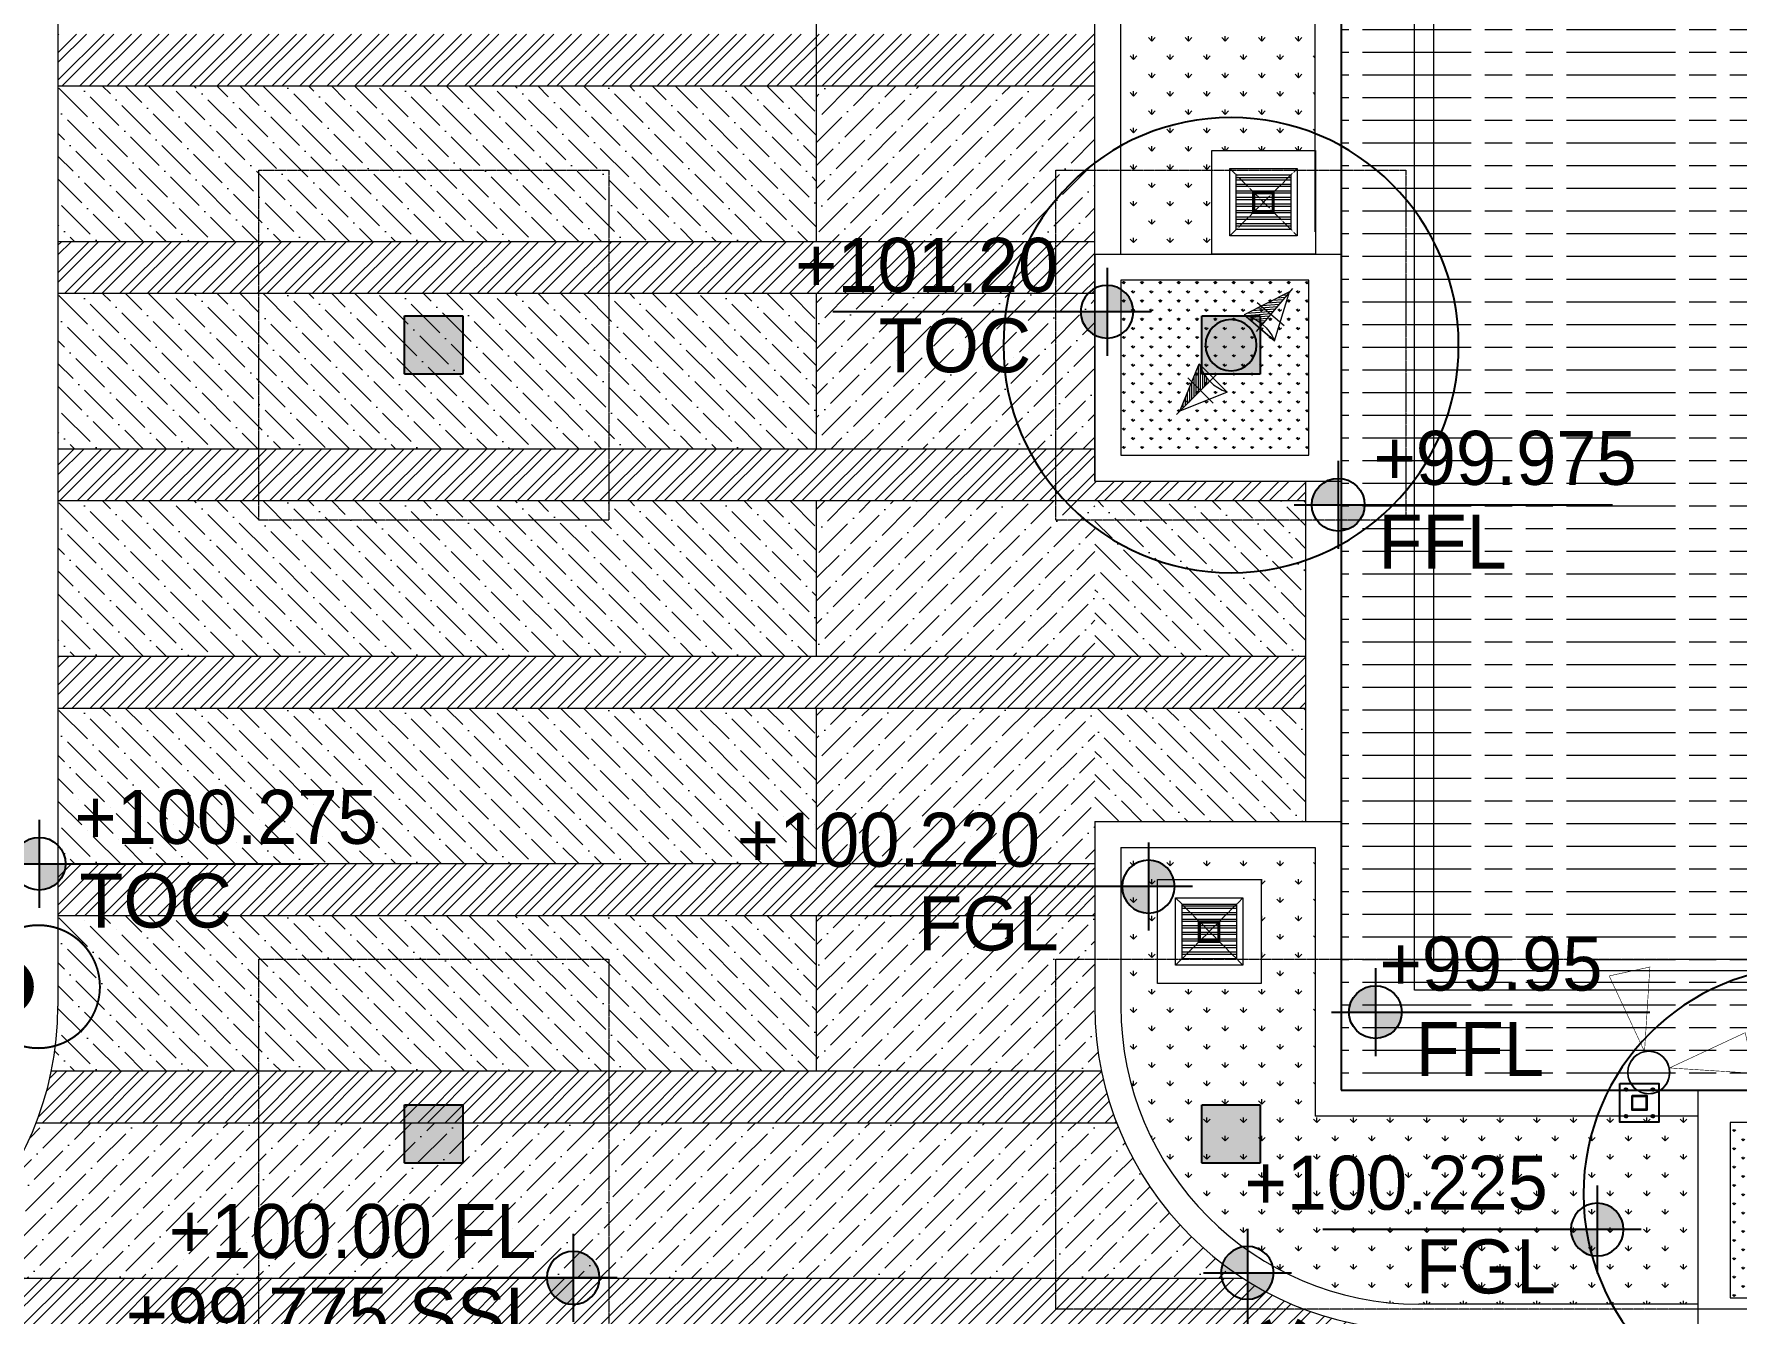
# Model space of a CAD drawing. Header units: millimetres. Extents: x 7964926 to 16080295, y -6277184 to -2986664.
# Drawn here: x 8023827 to 8036964, y -3138910 to -3129035 of the extents above; entities that cross this region are included whole.
import ezdxf

# ---------------------------------------------------------------- set-up
doc = ezdxf.new("R2010")
doc.units = ezdxf.units.MM
doc.header["$LTSCALE"] = 2000
doc.header["$MEASUREMENT"] = 0
for name, pattern in [('( Hidden )', [0.375, 0.25, -0.125]), ('1', [0, 0, 0]), ('AUDIT_D_181231162926-8', [0]), ('DASHED2', [0.375, 0.25, -0.125]), ('HIDDEN', [0.375, 0.25, -0.125])]:
    doc.linetypes.add(name, pattern=pattern)
for name, color, linetype in [('a-col', 8, 'DASHED2'), ('a-hat col', 252, 'Continuous'), ('L - proposed trees', 74, 'Continuous'), ('L-FL', 7, 'Continuous'), ('S - SECTION-SYB-100', 20, 'Continuous')]:
    doc.layers.add(name, color=color, linetype=linetype)
for name, color, linetype, lineweight in [('L - paving', 9, 'Continuous', 5), ('L- MS column', 7, 'Continuous', 20), ('L-CHAMBERS', 50, 'Continuous', 5), ('L-CORECUT', 4, 'Continuous', 5), ('L-ELE 1', 24, 'Continuous', 20), ('L-ELE 2', 30, 'Continuous', 15), ('L-ELE 4', 27, 'Continuous', 9), ('L-HATCH-1', 9, 'Continuous', 5), ('L-LIGHT FIXTURE', 6, 'AUDIT_D_181231162926-8', 18), ('L-Lighting', 6, 'Continuous', 35), ('L-lights', 213, 'Continuous', 0), ('L-Paver 400x400', 250, '1', 13), ('L-SHRUBS', 96, 'Continuous', 18), ('STR-Capital', 8, 'Continuous', 15), ('STR-Column', 250, 'Continuous', 15), ('STR-Podium Column', 250, 'Continuous', 15)]:
    doc.layers.add(name, color=color, linetype=linetype, lineweight=lineweight)
doc.styles.add('Century Gothic', font='GOTHIC.TTF')
doc.styles.get("Standard").update_dxf_attribs({"font": 'romans.shx', "width": 0.75})
pattern_1 = [(45, (0, 0), (66.29126073623883, 243.0679560328757), [312.5, -62.5, 0, -62.5])]
pattern_2 = [(90, (0.2653778046369553, -1.87726691365242e-05), (-141.4213562, 141.4213562), [37.5, -245.3427126]), (45, (0.2653778046369553, -1.87726691365242e-05), (-141.4213562373095, 141.4213562373095), [37.5, -162.5]), (135, (0.2653778046369553, -1.87726691365242e-05), (-141.4213562373095, -141.4213562373095), [37.5, -162.5])]
pattern_3 = [(45, (0, 0), (-106.0660171779821, 106.0660171779821), []), (45, (0, 75), (-106.0660171779821, 106.0660171779821), [])]

# ---------------------------------------------------------------- blocks, each defined once
blk = doc.blocks.new('basement - column')
at = {"layer": 'a-hat col'}
h = blk.add_hatch(color=256, dxfattribs=at)
h.dxf.hatch_style = 1
h.paths.add_polyline_path([(39049.99999997858, -45149.30829999596), (38599.99999997858, -45149.30829999596), (38599.99999997858, -45599.30829999596), (39049.99999997858, -45599.30829999596)])
h = blk.add_hatch(color=256, dxfattribs=at)
h.dxf.hatch_style = 1
h.paths.add_polyline_path([(45199.99999997113, -45149.30829999549), (44749.9999999702, -45149.30829999549), (44749.9999999702, -45599.30829999549), (45199.99999997113, -45599.30829999549)])
h = blk.add_hatch(color=256, dxfattribs=at)
h.dxf.hatch_style = 1
h.paths.add_polyline_path([(39049.99999997858, -51236.80829999875), (38599.99999997858, -51236.80829999875), (38599.99999997858, -51686.80829999875), (39049.99999997858, -51686.80829999875)])
h = blk.add_hatch(color=256, dxfattribs=at)
h.dxf.hatch_style = 1
h.paths.add_polyline_path([(45199.99999997113, -51236.80829999829), (44749.9999999702, -51236.80829999829), (44749.9999999702, -51686.80829999829), (45199.99999997113, -51686.80829999829)])
at = {"layer": 'a-col', "linetype": 'DASHED2', "ltscale": 0.001}
for points in [[(38599.99999997858, -45149.30829999596), (39049.99999997858, -45149.30829999596), (39049.99999997858, -45599.30829999596), (38599.99999997858, -45599.30829999596)], [(44749.9999999702, -45149.30829999549), (45199.99999997113, -45149.30829999549), (45199.99999997113, -45599.30829999549), (44749.9999999702, -45599.30829999549)], [(38599.99999997858, -51236.80829999875), (39049.99999997858, -51236.80829999875), (39049.99999997858, -51686.80829999875), (38599.99999997858, -51686.80829999875)], [(44749.9999999702, -51236.80829999829), (45199.99999997113, -51236.80829999829), (45199.99999997113, -51686.80829999829), (44749.9999999702, -51686.80829999829)]]:
    blk.add_lwpolyline(points, close=True, dxfattribs=at)
blk = doc.blocks.new('tree14 pp')
at = {"layer": 'L - proposed trees', "ltscale": 2000}
for radius in [1275.302534825622, 143.4666385081149]:
    blk.add_circle((-1172.818588513415, 1330.713593520573), radius, dxfattribs=at)
blk = doc.blocks.new('finish lvl')
h = blk.add_hatch(color=256)
edge = h.paths.add_edge_path()
edge.add_ellipse((0.03779312691722225, 0.003030802937928456), major_axis=(-0.030468540123942, 0.030468540123942), ratio=0.9999999999984531, start_angle=-45.0000000000443, end_angle=45.00000000010281)
edge.add_line((-0.005295895751714852, 0.003030802937701083), (0.03779312691722236, 0.003030802937701083))
edge.add_line((0.03779312691722225, 0.003030802937928456), (0.03779312691722225, 0.04611982560686556))
edge = h.paths.add_edge_path()
edge.add_ellipse((0.03779312691722225, 0.003030802937928456), major_axis=(-0.030468540123909, 0.030468540123909), ratio=0.9999999999995983, start_angle=134.9999999999885, end_angle=224.999999999953)
edge.add_line((0.0808821495866141, 0.003030802938383204), (0.03779312691767689, 0.003030802938383204))
edge.add_line((0.03779312691722225, 0.003030802937928456), (0.03779312691722225, -0.04005821973088135))
for p, q in [((0.03779312691676751, 0.07484584072017242), (0.03779312691722225, -0.06878423484386076)), ((-0.03402191086343009, 0.00303080293815583), (0.4857257542894331, 0.003030802937473709))]:
    blk.add_line(p, q)
blk.add_ellipse((0.037793126917677, 0.00303080293815583), major_axis=(-0.030468540123953, 0.030468540123953), ratio=0.9999999999978331, start_param=1.570796326794534, end_param=7.85398163397412)
at = {"layer": 'L-FL'}
for tag, p in [('%%P0.00', (0.1256311287966128, 0.03566715156830469)), ('FIN.LVL.', (0.1074625354408454, -0.1030079454646966))]:
    blk.add_attdef(tag, p, '', height=0.08000000000000004, dxfattribs=at)
blk = doc.blocks.new('bs2')
at = {"layer": 'L-ELE 4', "lineweight": 25}
h = blk.add_hatch(dxfattribs=at)
h.set_pattern_fill('ANSI31', color=8)
h.set_pattern_definition([(45, (0, 0), (-0.08838834764831845, 0.08838834764831845), [])])
edge = h.paths.add_edge_path()
edge.add_arc((8041208.048053328, -3136825.197785792), 10, 0, 360)
edge = h.paths.add_edge_path()
edge.add_arc((8041414.79805333, -3136825.197785792), 10, 0, 360)
edge = h.paths.add_edge_path()
edge.add_arc((8041414.79805333, -3137031.947785792), 10, 0, 360)
edge = h.paths.add_edge_path()
edge.add_arc((8041208.048053328, -3137031.947785792), 10, 0, 360)
at = {"layer": 'L-ELE 4', "color": 8, "lineweight": 25}
for points in [[(8041161.423053329, -3136778.572785792), (8041461.423053329, -3136778.572785792), (8041461.423053329, -3137078.572785792), (8041161.423053329, -3137078.572785792)], [(8041254.67305333, -3136871.822785792), (8041368.17305333, -3136871.822785792), (8041368.17305333, -3136985.322785792), (8041254.67305333, -3136985.322785792)], [(8041259.213053329, -3136876.362785792), (8041363.633053329, -3136876.362785792), (8041363.633053329, -3136980.782785792), (8041259.213053329, -3136980.782785792)]]:
    blk.add_lwpolyline(points, close=True, dxfattribs=at)
for centre in [(8041208.048053328, -3136825.197785792), (8041414.79805333, -3136825.197785792), (8041208.048053328, -3137031.947785792), (8041414.79805333, -3137031.947785792)]:
    blk.add_circle(centre, 10, dxfattribs=at)
blk = doc.blocks.new('A$C72E2098B')
at = {"const_width": 7.124140975820024}
for points in [[(-262.5584521177045, -4.736063854544856), (-1266.33229265473, 220.2493144647404), (-1266.332292660037, -292.5375193059786), (-262.5584521177045, -4.736063854544856)], [(0, -262.6011635163734), (-224.9853783154702, -1266.375004056218), (287.8014554489457, -1266.375004056218), (0, -262.6011635163734)], [(5.307898652419465e-09, -262.6011635127242), (-224.9853783101623, -1266.375004052569), (287.8014554542535, -1266.375004052569), (5.307898652419465e-09, -262.6011635127242)]]:
    blk.add_lwpolyline(points, dxfattribs=at)
for centre, radius in [((5.307898652419465e-09, 3.649180323538382e-09), 262.6011635163821), ((0, 0), 262.6011635163821), ((0, 0), 262.5073533478349), ((0, 0), 262.4135431792878), ((0, 0), 262.3197330107406), ((0, 0), 262.2259228421934), ((0, 0), 262.1321126736462), ((0, 0), 262.0383025050991), ((0, 0), 261.9444923365519), ((0, 0), 261.8506821680048), ((0, 0), 261.7568719994576), ((0, 0), 261.6630618309104), ((0, 0), 261.5692516623633), ((0, 0), 261.4754414938161), ((0, 0), 261.3816313252689), ((0, 0), 261.2878211567217), ((0, 0), 261.1940109881746), ((0, 0), 261.1002008196274), ((0, 0), 261.0063906510802), ((0, 0), 260.912580482533), ((0, 0), 260.8187703139859), ((0, 0), 260.7249601454387), ((0, 0), 260.6311499768915), ((0, 0), 260.5373398083444), ((0, 0), 260.4435296397972), ((0, 0), 260.34971947125), ((0, 0), 260.2559093027029), ((0, 0), 260.1620991341557), ((0, 0), 260.0682889656085), ((0, 0), 259.9744787970614), ((0, 0), 259.8806686285142), ((0, 0), 259.786858459967), ((0, 0), 259.6930482914199), ((0, 0), 259.5992381228727), ((0, 0), 259.5054279543255), ((0, 0), 259.4116177857783), ((0, 0), 259.3178076172312), ((0, 0), 259.223997448684), ((0, 0), 259.1301872801368), ((0, 0), 259.0363771115897), ((0, 0), 258.9425669430425), ((0, 0), 258.8487567744953), ((0, 0), 258.7549466059481), ((0, 0), 258.661136437401), ((0, 0), 258.5673262688538), ((0, 0), 258.4735161003067), ((0, 0), 258.3797059317595), ((0, 0), 258.2858957632123), ((0, 0), 258.1920855946652), ((0, 0), 258.098275426118), ((0, 0), 258.0044652575708), ((0, 0), 257.9106550890236), ((0, 0), 257.8168449204765), ((0, 0), 257.7230347519293), ((0, 0), 257.6292245833821), ((0, 0), 257.5354144148349)]:
    blk.add_circle(centre, radius)
blk = doc.blocks.new('post top one sided')
at = {"layer": 'L-HATCH-1', "ltscale": 0.1}
h = blk.add_hatch(dxfattribs=at)
h.set_pattern_fill('ANSI31', color=8, scale=0.75)
h.set_pattern_definition([(45, (2008926.818009158, -783730.1621756374), (-0.06629126073623884, 0.06629126073623884), [])])
h.paths.add_polyline_path([(8035707.272036603, -3134920.650360689, 1.000003033974623), (8036139.427873741, -3134920.650360689, 1.000003033974623)])
at = {"layer": 'L-LIGHT FIXTURE', "const_width": 18.75, "elevation": -0.0008943843269606511}
blk.add_lwpolyline([(8035707.272036605, -3134373.077834825), (8035707.272036603, -3135468.219570274)], dxfattribs=at)
at = {"layer": 'L-LIGHT FIXTURE', "const_width": 15, "elevation": -0.0008943843268927054}
for points in [[(8035707.272036604, -3134920.652344609, 1.000003278996993), (8036656.4907866, -3134920.64923213, 3.976835062941725), (8036444.121751251, -3135316.233010345, 1.671840986299528), (8035707.272036632, -3134920.64870255, 1.000007673845625)], [(8036139.427873741, -3134920.651216049, 1.000002299428562), (8035707.272036603, -3134920.650360689)], [(8036139.427873741, -3134920.650360689, -1.000002299428562), (8035707.272036603, -3134920.651216049)]]:
    blk.add_lwpolyline(points, format="xyb", dxfattribs=at)
at = {"layer": 'L-LIGHT FIXTURE'}
blk.add_circle((8036181.881411603, -3134920.650788369, -0.0008943843268927054), 474.6093749998558, dxfattribs=at)
blk = doc.blocks.new('Shrub uplighter')
h = blk.add_hatch()
h.set_pattern_fill('ANSI31', color=256, scale=344.25, style=0)
h.set_pattern_definition([(44.99999999999999, (-3501134.187699043, -320471.3522648592), (-30.42768867793362, 30.42768867793361), [])])
edge = h.paths.add_edge_path()
edge.add_arc((1744.763391786627, 4.282545072711552e-09), 876.1540613691562, 153.0888804992076, 180.0000000001304)
edge.add_line((868.609330417471, 2.288954013225171e-09), (27.40169122575753, 5.809119799884426e-11))
edge.add_line((27.40169122575742, 5.809119799884388e-11), (963.4883096059559, 396.5541390786807))
blk.add_lwpolyline([(27.40169122575742, 5.809119799884389e-11), (963.4883096065972, 396.5541390789522), (963.4883096078796, -399.2678857816143)], close=True)
for points in [[(608.3609599826362, -354.7086354467119), (608.3609599826362, 354.7086354491955)], [(963.4883096078796, -399.2678857814941), (963.4883096059559, 396.554139078832)], [(-66.92863081881771, -1.823646492346899e-10), (1057.818631651814, 2.342421746717416e-09)]]:
    blk.add_lwpolyline(points)
blk.add_arc((1744.763391786627, 4.282726276050324e-09), 876.1540613691557, 153.0888804991918, 206.9111195010852)
blk = doc.blocks.new('CHAMBERS')
at = {"layer": 'L-Paver 400x400', "true_color": 0x636466}
h = blk.add_hatch(dxfattribs=at)
h.set_pattern_fill('ANSI32', color=251, scale=135, angle=315)
h.set_pattern_definition([(0, (0.4799343226477504, 1.417475164402276), (1.4210854715202e-14, 50.62500000000001), []), (0, (17.35493429470807, -15.45752480719239), (1.4210854715202e-14, 50.62500000000001), [])])
h.paths.add_polyline_path([(7999084.227367846, -3148057.704323237), (7998664.227367677, -3148057.704323237), (7998664.227367676, -3148477.704323041), (7999084.227367845, -3148477.704323041)])
at = {"layer": 'L-CHAMBERS', "color": 42}
for points in [[(7999274.227367846, -3148667.704323237), (7998474.227367848, -3148667.704323237), (7998474.227367848, -3147867.704323237), (7999274.227367846, -3147867.704323237)], [(7999134.227367846, -3148527.704323237), (7998614.227367848, -3148527.704323237), (7998614.227367848, -3148007.704323237), (7999134.227367846, -3148007.704323237)], [(7999084.227367846, -3148477.704323237), (7998664.227367848, -3148477.704323237), (7998664.227367848, -3148057.704323237), (7999084.227367846, -3148057.704323237)]]:
    blk.add_lwpolyline(points, close=True, dxfattribs=at)
at = {"layer": 'L-Paver 400x400', "color": 251, "linetype": '( Hidden )', "ltscale": 0.005, "true_color": 0x636466}
for p, q in [((7998614.227367848, -3148007.704323238), (7999134.227367847, -3148527.704323237)), ((7998614.227367847, -3148527.704323237), (7999134.227367847, -3148007.704323237))]:
    blk.add_line(p, q, dxfattribs=at)

msp = doc.modelspace()

# ---------------------------------------------------------------- hatches: boundary and pattern name
at = {"layer": 'L - paving'}
h = msp.add_hatch(dxfattribs=at)
h.set_pattern_fill('ANSI36', color=256, scale=1000, angle=90)
h.set_pattern_definition([(135, (8092342.28719265, -3204494.727903438), (-243.0679560328757, 66.29126073623885), [312.5, -62.5, 0, -62.5])])
h.paths.add_polyline_path([(8024011.253626474, -3129434.96646662), (8024011.253626474, -3130634.966466619), (8029861.253626471, -3130634.96646662), (8029861.253626473, -3129434.96646662)])
h = msp.add_hatch(dxfattribs=at)
h.set_pattern_fill('ANSI36', color=37, scale=1000)
h.set_pattern_definition(pattern_1)
h.paths.add_polyline_path([(8029861.253626473, -3129434.96646662), (8029861.253626473, -3130634.96646662), (8032011.253626462, -3130634.96646662), (8032011.253626466, -3129434.96646662)])
h = msp.add_hatch(dxfattribs=at)
h.set_pattern_fill('ANSI36', color=256, scale=1000, angle=90)
h.set_pattern_definition([(135, (8092342.28719265, -3206094.727903438), (-243.0679560328757, 66.29126073623885), [312.5, -62.5, 0, -62.5])])
h.paths.add_polyline_path([(8024011.253626473, -3131034.96646662), (8024011.253626474, -3132234.96646662), (8029861.253626471, -3132234.96646662), (8029861.253626473, -3131034.96646662)])
h = msp.add_hatch(dxfattribs=at)
h.set_pattern_fill('ANSI36', color=37, scale=1000)
h.set_pattern_definition(pattern_1)
h.paths.add_polyline_path([(8029861.253626473, -3131034.96646662), (8029861.253626473, -3132234.96646662), (8032011.253626462, -3132234.96646662), (8032011.253626466, -3131034.96646662)])
h = msp.add_hatch(dxfattribs=at)
h.set_pattern_fill('ANSI36', color=256, scale=1000, angle=90)
h.set_pattern_definition([(135, (8092342.28719265, -3207694.727903438), (-243.0679560328757, 66.29126073623885), [312.5, -62.5, 0, -62.5])])
h.paths.add_polyline_path([(8024011.253626474, -3132634.96646662), (8024011.253626473, -3133834.966466621), (8029861.253626471, -3133834.96646662), (8029861.253626473, -3132634.96646662)])
h = msp.add_hatch(dxfattribs=at)
h.set_pattern_fill('ANSI36', color=37, scale=1000)
h.set_pattern_definition(pattern_1)
h.paths.add_polyline_path([(8029861.253626473, -3132634.96646662), (8029861.253626473, -3133834.96646662), (8032011.253626462, -3133834.96646662), (8032011.253626466, -3132634.96646662)])
h = msp.add_hatch(dxfattribs=at)
h.set_pattern_fill('ANSI36', color=37, scale=1000, angle=90)
h.set_pattern_definition([(135, (2150.132688892074, -9.601470082998276e-06), (-243.0679560328757, 66.29126073623885), [312.5, -62.5, 0, -62.5])])
h.paths.add_polyline_path([(8032011.253626464, -3132634.96646662), (8032011.253626464, -3133834.96646662), (8033636.190326467, -3133834.96646662), (8033636.190326467, -3132634.96646662)])
h = msp.add_hatch(dxfattribs=at)
h.set_pattern_fill('ANSI36', color=256, scale=1000, angle=90)
h.set_pattern_definition([(135, (8092342.28719265, -3209294.727903438), (-243.0679560328757, 66.29126073623885), [312.5, -62.5, 0, -62.5])])
h.paths.add_polyline_path([(8024011.253626473, -3134234.966466619), (8024011.253626473, -3135434.966466621), (8029861.253626471, -3135434.96646662), (8029861.253626473, -3134234.96646662)])
h = msp.add_hatch(dxfattribs=at)
h.set_pattern_fill('ANSI36', color=37, scale=1000)
h.set_pattern_definition(pattern_1)
h.paths.add_polyline_path([(8029861.253626473, -3134234.96646662), (8029861.253626473, -3135434.96646662), (8032011.253626462, -3135434.96646662), (8032011.253626464, -3134234.96646662)])
h = msp.add_hatch(dxfattribs=at)
h.set_pattern_fill('ANSI36', color=37, scale=1000, angle=90)
h.set_pattern_definition([(135, (2178.221976458095, -1274.998722905759), (-243.0679560328757, 66.29126073623885), [312.5, -62.5, 0, -62.5])])
h.paths.add_polyline_path([(8032011.253626464, -3134234.96646662), (8032011.253626464, -3135109.965179924), (8033636.190326467, -3135109.965179924), (8033636.190326469, -3134234.96646662)])
h = msp.add_hatch(dxfattribs=at)
h.set_pattern_fill('ANSI36', color=256, scale=1000, angle=90)
h.set_pattern_definition([(135, (8092342.28719265, -3210894.727903438), (-243.0679560328757, 66.29126073623885), [312.5, -62.5, 0, -62.5])])
edge = h.paths.add_edge_path()
edge.add_line((8024011.253626473, -3135834.96646662), (8024011.253626473, -3136534.966466618))
edge.add_arc((8021511.253626452, -3136534.966466616), 2500.000000021459, 348.46304096719774, 359.9999999999466, ccw=False)
edge.add_line((8023960.743369256, -3137034.96646662), (8029861.253626471, -3137034.96646662))
edge.add_line((8029861.253626471, -3137034.96646662), (8029861.253626473, -3135834.96646662))
edge.add_line((8029861.253626473, -3135834.96646662), (8024011.253626473, -3135834.96646662))
h = msp.add_hatch(dxfattribs=at)
h.set_pattern_fill('ANSI36', color=37, scale=1000)
h.set_pattern_definition(pattern_1)
h.paths.add_polyline_path([(8032011.253626462, -3136734.96646662), (8032011.253626464, -3135834.966466621), (8029861.253626473, -3135834.96646662), (8029861.253626473, -3137034.96646662), (8032061.76388368, -3137034.96646662), (8032011.253626466, -3136734.96646662)])
h = msp.add_hatch(dxfattribs=at)
h.set_pattern_fill('ANSI36', color=37, scale=1000)
h.set_pattern_definition([(45, (0.8185779275372624, 863.6758748921566), (66.29126073623884, 243.0679560328757), [312.5, -62.5, 0, -62.5])])
edge = h.paths.add_edge_path()
edge.add_arc((8034511.253626458, -3136534.966466624), 2499.999999993128, 201.1001960240394, 237.140119621116)
edge.add_line((8033154.787629839, -3138634.96646662), (8022867.719623098, -3138634.96646662))
edge.add_arc((8021511.253626473, -3136534.966466618), 2500.000000000586, 302.8598803788509, 338.8998039758773)
edge.add_line((8023843.63438441, -3137434.96646662), (8032178.872868525, -3137434.96646662))
at = {"layer": 'L-HATCH-1', "lineweight": 0}
h = msp.add_hatch(dxfattribs=at)
h.set_pattern_fill('ACAD_ISO09W100', color=125, scale=35)
h.set_pattern_definition([(0, (0, 0), (0, 175), [840, -105, 210, -105, 210, -105])])
h.paths.add_polyline_path([(8050536.190326465, -3132414.518823489), (8051036.190326463, -3132414.518823489), (8051036.190326465, -3134814.518823489), (8050536.190326465, -3134814.518823489)])
h.paths.add_polyline_path([(8051036.190326465, -3129214.518823489), (8051036.190326465, -3131614.51882349), (8050536.190326465, -3131614.518823489), (8050536.190326465, -3129214.518823489)])
h.paths.add_polyline_path([(8051036.190326465, -3128414.518823489), (8050536.190326465, -3128414.518823489), (8050536.190326465, -3126014.518823489), (8051036.190326465, -3126014.518823489)])
h.paths.add_polyline_path([(8033911.380652937, -3137183.094960912), (8048711.380652932, -3137183.094960912), (8052586.057686951, -3137183.094960912), (8052586.190326491, -3135315.01768995), (8051461.190326471, -3135289.51882353), (8051461.190326471, -3125714.51882353), (8048711.380652932, -3125714.51882353), (8048711.380652932, -3124412.77360182), (8033911.380652937, -3124412.77360182)])
at = {"layer": 'L-HATCH-1'}
h = msp.add_hatch(dxfattribs=at)
h.set_pattern_fill('STEEL', color=26, scale=1200)
h.set_pattern_definition(pattern_3)
h.paths.add_polyline_path([(8032011.25362647, -3129434.966466623), (8032011.25362647, -3129034.966466622), (8024011.253626473, -3129034.966466623), (8024011.253626474, -3129434.966466623)])
h = msp.add_hatch(dxfattribs=at)
h.set_pattern_fill('STEEL', color=26, scale=1200)
h.set_pattern_definition(pattern_3)
h.paths.add_polyline_path([(8032011.25362647, -3131034.966466622), (8032011.25362647, -3130634.966466621), (8024011.253626473, -3130634.966466622), (8024011.253626474, -3131034.966466622)])
h = msp.add_hatch(dxfattribs=at)
h.set_pattern_fill('STEEL', color=26, scale=1200)
h.set_pattern_definition(pattern_3)
h.paths.add_polyline_path([(8032011.253626464, -3132484.965179918), (8032011.253626464, -3132234.966466621), (8024011.253626473, -3132234.966466621), (8024011.253626474, -3132634.966466621), (8033636.190326472, -3132634.966466623), (8033636.190326472, -3132484.965179919)])
h = msp.add_hatch(dxfattribs=at)
h.set_pattern_fill('STEEL', color=26, scale=1200)
h.set_pattern_definition(pattern_3)
h.paths.add_polyline_path([(8033636.190326469, -3134234.966466622), (8033636.190326469, -3133834.966466621), (8024011.253626473, -3133834.966466621), (8024011.253626474, -3134234.966466621)])
h = msp.add_hatch(dxfattribs=at)
h.set_pattern_fill('STEEL', color=26, scale=1200)
h.set_pattern_definition(pattern_3)
h.paths.add_polyline_path([(8032011.253626462, -3135834.966466622), (8032011.253626463, -3135434.966466621), (8024011.253626473, -3135434.966466621), (8024011.253626474, -3135834.966466621)])
h = msp.add_hatch(dxfattribs=at)
h.set_pattern_fill('STEEL', color=26, scale=1200)
h.set_pattern_definition(pattern_3)
edge = h.paths.add_edge_path()
edge.add_arc((8034511.253626332, -3136534.966466653), 2499.999999863817, 191.5369590327119, 201.1001960245422)
edge.add_line((8032178.872868528, -3137434.966466622), (8023843.63438441, -3137434.966466621))
edge.add_arc((8021511.253626608, -3136534.966466664), 2499.999999857739, 338.8998039757013, 348.4630409675429)
edge.add_line((8023960.743369255, -3137034.966466621), (8032061.763883681, -3137034.966466621))
h = msp.add_hatch(dxfattribs=at)
h.set_pattern_fill('STEEL', color=26, scale=1200)
h.set_pattern_definition(pattern_3)
edge = h.paths.add_edge_path()
edge.add_line((8034440.958425373, -3139033.977988143), (8021664.634288716, -3139030.507567246))
edge.add_arc((8019332.766064209, -3138130.705301819), 2499.450646308746, 338.8998031710804, 338.9061116533696)
edge.add_arc((8021511.253626471, -3136534.966466617), 2500.000000002585, 273.5197093814587, 303.0477434024617)
edge.add_line((8022874.597858716, -3138630.507567245), (8033154.787629839, -3138634.96646662))
edge.add_arc((8034511.25362647, -3136534.966466607), 2500.000000014016, 237.1401196211446, 268.388740297839)
at = {"layer": 'L-SHRUBS'}
h = msp.add_hatch(dxfattribs=at)
h.set_pattern_fill('GRASS', color=256, scale=200)
h.set_pattern_definition(pattern_2)
h.paths.add_polyline_path([(8032911.190326469, -3130734.965179918), (8032912.150195114, -3129932.13023876), (8033712.150195112, -3129932.13023876), (8033711.190326467, -3130734.965179918)])
h.paths.add_polyline_path([(8033711.323015371, -3130734.96518909), (8032211.386315367, -3130734.96518909), (8032211.386315367, -3124212.773610992), (8033711.323015371, -3124212.773610992)])
h = msp.add_hatch(dxfattribs=at)
h.set_pattern_fill('GRASS', color=256, scale=100)
h.set_pattern_definition([(90, (-74.73462219443172, -175.0000187722035), (-70.7106781, 70.7106781), [18.75, -122.6713563]), (45, (-74.73462219443172, -175.0000187722035), (-70.71067811865474, 70.71067811865476), [18.75, -81.25]), (135, (-74.73462219443172, -175.0000187722035), (-70.71067811865476, -70.71067811865474), [18.75, -81.25])])
h.paths.add_polyline_path([(8032211.253626464, -3132284.965179918), (8033661.323015367, -3132284.965179918), (8033655.833531629, -3130937.247163461), (8032205.764142727, -3130937.247163461)])
h = msp.add_hatch(dxfattribs=at)
h.set_pattern_fill('GRASS', color=256, scale=200)
h.set_pattern_definition(pattern_2)
h.paths.add_polyline_path([(8032493.529448652, -3136359.161550803), (8032493.529448653, -3135559.161550804), (8033293.529448651, -3135559.161550803), (8033293.529448651, -3136359.161550803)], flags=16)
edge = h.paths.add_edge_path()
edge.add_line((8034511.386315369, -3138834.966475791), (8036661.329768397, -3138834.966282901))
edge.add_line((8036661.329768397, -3138834.966282901), (8036661.332862715, -3137385.803132862))
edge.add_line((8036661.332862715, -3137385.803132862), (8033711.32610969, -3137380.386807304))
edge.add_line((8033711.32610969, -3137380.386807304), (8033711.323015372, -3135309.965189095))
edge.add_line((8033711.323015372, -3135309.965189095), (8032211.386315368, -3135309.965189095))
edge.add_line((8032211.386315368, -3135309.965189095), (8032211.386315368, -3136534.966475789))
edge.add_arc((8034511.386315367, -3136534.966475792), 2299.999999999069, 180, 270.000000000116)
h = msp.add_hatch(dxfattribs=at)
h.set_pattern_fill('GRASS', color=256, scale=100)
h.set_pattern_definition([(90, (-7599.73462220002, -1.87726691365242e-05), (-70.7106781, 70.7106781), [18.75, -122.6713563]), (45, (-7599.73462220002, -1.87726691365242e-05), (-70.71067811865474, 70.71067811865476), [18.75, -81.25]), (135, (-7599.73462220002, -1.87726691365242e-05), (-70.71067811865476, -70.71067811865474), [18.75, -81.25])])
h.paths.add_polyline_path([(8038161.334799369, -3137433.094970084), (8036911.334799382, -3137433.094582794), (8036911.324365987, -3138784.966475791), (8038161.324365978, -3138784.966475791)])

# ---------------------------------------------------------------- linework, layer by layer
at = {"layer": 'L - paving'}
for points in [[(8034476.253577095, -3124512.77360182), (8048676.253577095, -3124512.77360182), (8048676.253577095, -3136412.773601823), (8034476.253577095, -3136412.773601823)], [(8034626.253577095, -3124662.77360182), (8048526.253577095, -3124662.77360182), (8048526.253577095, -3136262.773601823), (8034626.253577095, -3136262.773601823)]]:
    msp.add_lwpolyline(points, close=True, dxfattribs=at)
at = {"layer": 'L- MS column', "lineweight": 25}
msp.add_lwpolyline([(8036154.67305333, -3137224.428078716), (8036268.17305333, -3137224.428078716), (8036268.17305333, -3137337.928078716), (8036154.67305333, -3137337.928078716)], close=True, dxfattribs=at)
at = {"layer": 'L-CHAMBERS', "const_width": 25}
msp.add_lwpolyline([(8033236.190326469, -3130259.965179489), (8033386.190326469, -3130259.965179489), (8033386.190326469, -3130409.965179489), (8033236.190326469, -3130409.965179489)], close=True, dxfattribs=at)
at = {"layer": 'L-CORECUT', "const_width": 25}
for points in [[(8033236.190326469, -3130258.090107405), (8033386.190326469, -3130258.090107405), (8033386.190326469, -3130408.090107405), (8033236.190326469, -3130408.090107405)], [(8032817.569580007, -3135885.121419447), (8032967.569580007, -3135885.121419447), (8032967.569580007, -3136035.121419447), (8032817.569580007, -3136035.121419447)]]:
    msp.add_lwpolyline(points, close=True, dxfattribs=at)
at = {"layer": 'L-ELE 1'}
for p, q in [((8024011.253626471, -3103059.965291603), (8024011.253626473, -3136534.96646662)), ((8032011.253626464, -3132484.965179918), (8032011.253626464, -3121259.965332881)), ((8033911.190326468, -3130734.965179918), (8033911.190326467, -3124412.77360182)), ((8032011.253626464, -3135109.965179924), (8032011.253626462, -3136534.96646662)), ((8033911.190326467, -3135109.965179923), (8033911.190326469, -3137183.094960912)), ((8036661.203268129, -3137183.094960912), (8033911.190326469, -3137183.094960912))]:
    msp.add_line(p, q, dxfattribs=at)
msp.add_lwpolyline([(8032011.253626464, -3135109.965179924), (8033911.190326467, -3135109.965179924)], dxfattribs=at)
for centre, start, end in [((8021511.253626473, -3136534.96646662), 270, 0), ((8034511.253626464, -3136534.96646662), 180, 270)]:
    msp.add_arc(centre, 2500, start, end, dxfattribs=at)
at = {"layer": 'L-ELE 2'}
for p, q in [((8032211.253626462, -3130734.965179918), (8032211.253626462, -3121459.96533288)), ((8033711.190326465, -3130559.965179919), (8033711.190326467, -3124212.773601821)), ((8033911.190326467, -3132484.965179918), (8033911.190326467, -3135109.965179924)), ((8032211.253626464, -3135309.965179924), (8032211.253626462, -3136534.96646662)), ((8033711.190326467, -3135309.965179923), (8033711.190326467, -3137383.094960912)), ((8036661.203268129, -3137383.094960912), (8033711.190326467, -3137383.094960912)), ((8036661.190326475, -3138834.966466621), (8034511.253626464, -3138834.966466621))]:
    msp.add_line(p, q, dxfattribs=at)
for points in [[(8032011.253626464, -3132484.965179918), (8033911.190326468, -3132484.965179918), (8033911.190326468, -3130734.965179918), (8032011.253626464, -3130734.965179918)], [(8032211.253626464, -3132284.965179918), (8033661.323015368, -3132284.965179918), (8033661.323015368, -3130934.965179918), (8032211.253626464, -3130934.965179918)], [(8036661.189747639, -3139034.96646662), (8038411.189747646, -3139034.96646662), (8038411.204039907, -3137183.094960912), (8036661.204039901, -3137183.094960912)], [(8036911.19167708, -3138784.96646662), (8038161.191677074, -3138784.96646662), (8038161.202110465, -3137433.094960912), (8036911.202110473, -3137433.094960912)]]:
    msp.add_lwpolyline(points, close=True, dxfattribs=at)
msp.add_lwpolyline([(8032211.253626464, -3135309.965179924), (8033711.190326467, -3135309.965179924)], dxfattribs=at)
msp.add_arc((8034511.253626464, -3136534.96646662), 2300, 180, 270, dxfattribs=at)
at = {"layer": 'L-ELE 4'}
for p, q in [((8029861.253626471, -3107034.96646662), (8029861.253626473, -3130634.96646662)), ((8029861.253626473, -3131034.96646662), (8029861.253626473, -3132234.96646662)), ((8033636.190326471, -3132484.965179919), (8033636.190326467, -3135109.965179924)), ((8029861.253626473, -3132634.96646662), (8029861.253626473, -3133834.96646662)), ((8029861.253626473, -3134234.96646662), (8029861.253626473, -3135434.96646662)), ((8029861.253626473, -3135834.96646662), (8029861.253626473, -3137034.96646662))]:
    msp.add_line(p, q, dxfattribs=at)
for points in [[(8024011.253626473, -3129434.96646662), (8032011.253626464, -3129434.96646662)], [(8024011.253626473, -3130634.96646662), (8032011.253626464, -3130634.96646662)], [(8024011.253626473, -3131034.96646662), (8032011.253626464, -3131034.96646662)], [(8024011.253626473, -3132234.96646662), (8032011.253626464, -3132234.96646662)], [(8024011.253626473, -3132634.96646662), (8032011.253626464, -3132634.96646662)], [(8032011.253626464, -3132634.96646662), (8033636.190326467, -3132634.96646662)], [(8024011.253626473, -3133834.96646662), (8032011.253626464, -3133834.96646662)], [(8032011.253626464, -3133834.96646662), (8033636.190326467, -3133834.96646662)], [(8024011.253626473, -3134234.96646662), (8032011.253626464, -3134234.96646662)], [(8032011.253626464, -3134234.96646662), (8033636.190326467, -3134234.96646662)], [(8024011.253626473, -3135434.96646662), (8032011.253626464, -3135434.96646662)], [(8024011.253626473, -3135834.96646662), (8032011.253626462, -3135834.96646662)], [(8023960.743369256, -3137034.96646662), (8032061.76388368, -3137034.96646662)], [(8023843.634384411, -3137434.96646662), (8032178.872868527, -3137434.96646662)], [(8022867.719623098, -3138634.96646662), (8033154.787629839, -3138634.96646662)]]:
    msp.add_lwpolyline(points, dxfattribs=at)
at = {"layer": 'S - SECTION-SYB-100'}
msp.add_lwpolyline([(8033911.190326469, -3137183.094960912), (8048711.190326464, -3137183.094960912), (8048711.190326464, -3124412.77360182), (8033911.190326469, -3124412.77360182)], close=True, dxfattribs=at)
at = {"layer": 'STR-Capital', "linetype": 'HIDDEN', "ltscale": 0.005}
for points in [[(8025561.057686945, -3130084.965240723), (8028261.057686945, -3130084.965240723), (8028261.057686945, -3132784.965240723), (8025561.057686945, -3132784.965240723)], [(8025561.057686945, -3130084.965240723), (8028261.057686945, -3130084.965240723), (8028261.057686945, -3132784.965240723), (8025561.057686945, -3132784.965240723)], [(8031711.057686945, -3130084.965240723), (8034411.057686945, -3130084.965240723), (8034411.057686945, -3132784.965240723), (8031711.057686945, -3132784.965240723)], [(8031711.057686945, -3130084.965240723), (8034411.057686945, -3130084.965240723), (8034411.057686945, -3132784.965240723), (8031711.057686945, -3132784.965240723)], [(8025561.057686945, -3136172.465240725), (8028261.057686945, -3136172.465240725), (8028261.057686945, -3139584.965240725), (8025561.057686945, -3139584.965240725)], [(8025561.057686945, -3136172.465240725), (8028261.057686945, -3136172.465240725), (8028261.057686945, -3139584.965240725), (8025561.057686945, -3139584.965240725)], [(8031711.057686945, -3136172.465240725), (8038861.057686947, -3136172.465240725), (8038861.057686947, -3138872.465240725), (8031711.057686945, -3138872.465240725)], [(8031711.057686945, -3136172.465240725), (8038861.057686947, -3136172.465240725), (8038861.057686947, -3138872.465240725), (8031711.057686945, -3138872.465240725)]]:
    msp.add_lwpolyline(points, close=True, dxfattribs=at)
at = {"layer": 'STR-Podium Column', "color": 8, "linetype": 'ByBlock', "ltscale": 0.005}
for points in [[(8026686.057686945, -3131209.965240723), (8027136.057686945, -3131209.965240723), (8027136.057686945, -3131659.965240723), (8026686.057686945, -3131659.965240723)], [(8026686.057686945, -3131209.965240723), (8027136.057686945, -3131209.965240723), (8027136.057686945, -3131659.965240723), (8026686.057686945, -3131659.965240723)], [(8032836.057686945, -3131209.965240723), (8033286.057686945, -3131209.965240723), (8033286.057686945, -3131659.965240723), (8032836.057686945, -3131659.965240723)], [(8032836.057686945, -3131209.965240723), (8033286.057686945, -3131209.965240723), (8033286.057686945, -3131659.965240723), (8032836.057686945, -3131659.965240723)], [(8026686.057686945, -3137297.465240725), (8027136.057686945, -3137297.465240725), (8027136.057686945, -3137747.465240725), (8026686.057686945, -3137747.465240725)], [(8026686.057686945, -3137297.465240725), (8027136.057686945, -3137297.465240725), (8027136.057686945, -3137747.465240725), (8026686.057686945, -3137747.465240725)], [(8032836.057686945, -3137297.465240725), (8033286.057686945, -3137297.465240725), (8033286.057686945, -3137747.465240725), (8032836.057686945, -3137747.465240725)], [(8032836.057686945, -3137297.465240725), (8033286.057686945, -3137297.465240725), (8033286.057686945, -3137747.465240725), (8032836.057686945, -3137747.465240725)]]:
    msp.add_lwpolyline(points, close=True, dxfattribs=at)

# ---------------------------------------------------------------- block references
msp.add_blockref('bs2', (-5100, -352.6052929265425))
at = {"layer": 'L - proposed trees', "color": 1, "xscale": -1.377000000000001, "yscale": 1.377000000000001, "zscale": 1.377, "rotation": 149.9999999999999}
for p in [(8035375.992718054, -3130655.552220975), (8039850.99271806, -3137205.553507677)]:
    msp.add_blockref('tree14 pp', p, dxfattribs=at)
at = {"layer": 'L-CHAMBERS', "color": 8}
for p in [(34437.92282726616, 17935.57408447703), (34019.30208080448, 12308.54277243419), (34019.30208080448, 12308.54277243419)]:
    msp.add_blockref('CHAMBERS', p, dxfattribs=at)
at = {"layer": 'L-FL', "ltscale": 0.5}
ref = msp.add_blockref('finish lvl', (8032283.595507349, -3131191.821726487), dxfattribs=dict(at, xscale=-4725.606725105102, yscale=4725.606725105103, zscale=4725.606725105103, rotation=0.0002105370784111216))
ref.add_attrib('FIN.LVL.', 'TOC', (8030343.041272788, -3131644.8318105, 1.815885305421428e-06), dxfattribs={"ltscale": 0.5, "height": 416.5668000038458, "rotation": 0.0002106206224047993, "style": 'Century Gothic'})
ref.add_attrib('%%P0.00', '+101.20', (8029699.265966547, -3131024.041699098), dxfattribs={"ltscale": 0.5, "height": 416.5668000038458, "rotation": 0.0002106206224047993, "style": 'Century Gothic'})
ref = msp.add_blockref('finish lvl', (8033709.7218058, -3132681.000643109), dxfattribs=dict(at, xscale=4725.606725105103, yscale=4725.606725105103, zscale=4725.606725105103, rotation=0.0002105369682294075))
ref.add_attrib('FIN.LVL.', 'FFL', (8034198.562207896, -3133159.06343744, 1.815885305421428e-06), dxfattribs={"ltscale": 0.5, "height": 416.5668000038458, "rotation": 0.0002105085646137511, "style": 'Century Gothic'})
ref.add_attrib('%%P0.00', '+99.975', (8034161.092168145, -3132513.209457801), dxfattribs={"ltscale": 0.5, "height": 416.5668000038458, "rotation": 0.0002105085646137511, "style": 'Century Gothic'})
ref = msp.add_blockref('finish lvl', (8023687.683533871, -3135450.823098124), dxfattribs=dict(at, xscale=4725.606725092182, yscale=4725.606725092182, zscale=4725.606725092182, rotation=0.0002105369682294075))
ref.add_attrib('FIN.LVL.', 'TOC', (8024176.523935965, -3135928.885892454, 1.815885305416463e-06), dxfattribs={"ltscale": 0.5, "height": 416.5668000027068, "rotation": 0.0002105085646137511, "style": 'Century Gothic'})
ref.add_attrib('%%P0.00', '+100.275', (8024139.053896219, -3135283.031912817), dxfattribs={"ltscale": 0.5, "height": 416.5668000027068, "rotation": 0.0002105085646137511, "style": 'Century Gothic'})
ref = msp.add_blockref('finish lvl', (8032602.521037369, -3135627.474694687), dxfattribs=dict(at, xscale=-4725.606725092182, yscale=4725.606725092182, zscale=4725.606725092182, rotation=0.0002105373403615829))
ref.add_attrib('FIN.LVL.', 'FGL', (8030647.618460963, -3136105.545088367, 1.815885305416463e-06), dxfattribs={"ltscale": 0.5, "height": 416.5668000027068, "rotation": 0.0002105645935092752, "style": 'Century Gothic'})
ref.add_attrib('%%P0.00', '+100.220', (8029248.309846886, -3135459.69584657), dxfattribs={"ltscale": 0.5, "height": 416.5668000027068, "rotation": 0.0002105645935092752, "style": 'Century Gothic'})
ref = msp.add_blockref('finish lvl', (8033996.328336207, -3136595.232200595), dxfattribs=dict(at, xscale=4725.606725092182, yscale=4725.606725092182, zscale=4725.606725092182, rotation=0.0002105369682294075))
ref.add_attrib('FIN.LVL.', 'FFL', (8034485.168738302, -3137073.294994925, 1.815885305416463e-06), dxfattribs={"ltscale": 0.5, "height": 416.5668000027068, "rotation": 0.0002105085646137511, "style": 'Century Gothic'})
ref.add_attrib('%%P0.00', '+99.95', (8034207.5, -3136415), dxfattribs={"ltscale": 0.5, "height": 416.5668000027068, "rotation": 0.0002105085646137511, "style": 'Century Gothic'})
ref = msp.add_blockref('finish lvl', (8036064.835047413, -3138273.562416092), dxfattribs=dict(at, xscale=-4725.606725092182, yscale=4725.606725092182, zscale=4725.606725092182, rotation=359.9997894630317))
ref.add_attrib('FIN.LVL.', 'FGL', (8034485.728037573, -3138751.621204719, 1.815885305416463e-06), dxfattribs={"ltscale": 0.5, "height": 416.5668000027068, "rotation": 359.9997894914354, "style": 'Century Gothic'})
ref.add_attrib('%%P0.00', '+100.225', (8033165.886947203, -3138105.76223824), dxfattribs={"ltscale": 0.5, "height": 416.5668000027068, "rotation": 359.9997894914354, "style": 'Century Gothic'})
ref = msp.add_blockref('finish lvl', (8028165.300996266, -3138646.025812344), dxfattribs=dict(at, xscale=-4725.606725092182, yscale=4725.606725092182, zscale=4725.606725092182, rotation=359.9997894630317))
ref.add_attrib('FIN.LVL.', '+99.775 SSL', (8024533.944088662, -3139124.077060884, 1.815885305416463e-06), dxfattribs={"ltscale": 0.5, "height": 416.5668000027068, "rotation": 359.9997894914354, "style": 'Century Gothic'})
ref.add_attrib('%%P0.00', '+100.00 FL', (8024867.910008488, -3138478.224170589), dxfattribs={"ltscale": 0.5, "height": 416.5668000027068, "rotation": 359.9997894914354, "style": 'Century Gothic'})
ref = msp.add_blockref('finish lvl', (8033201.638649731, -3138413.853009644), dxfattribs=dict(at, xscale=-4725.606725092182, yscale=4725.606725092182, zscale=4725.606725092182, rotation=89.99978946303183))
ref.add_attrib('FIN.LVL.', 'TOC', (8033679.69703994, -3140101.703494132, 1.815885305416463e-06), dxfattribs={"ltscale": 0.5, "height": 416.5668000027068, "rotation": 89.99978954479616, "style": 'Century Gothic'})
ref.add_attrib('%%P0.00', '+100.275', (8033033.83847414, -3141312.801109856), dxfattribs={"ltscale": 0.5, "height": 416.5668000027068, "rotation": 89.99978954479616, "style": 'Century Gothic'})
at = {"layer": 'L-Lighting', "color": 2}
msp.add_blockref('post top one sided', (-12321.0184101304, -1464.316728129983, 0.0008943843268927054), dxfattribs=at)
at = {"layer": 'L-lights', "color": 6, "yscale": 0.3865931111449182, "zscale": 0.3865931111449182}
for p, xscale, rotation in [((8033519.664607696, -3131016.824605796), -0.3865931111449182, 49.7750584792545), ((8032659.715580741, -3131951.603696765), 0.3865931111449182, 44.99999901484804)]:
    msp.add_blockref('Shrub uplighter', p, dxfattribs=dict(at, xscale=xscale, rotation=rotation))
at = {"layer": 'L-lights', "xscale": -0.6263063964665664, "yscale": 0.6263063964665664, "zscale": 0.6263063964665664, "rotation": 102.3673549280222}
msp.add_blockref('A$C72E2098B', (8036283.471716098, -3137047.227338103), dxfattribs=at)
at = {"layer": 'STR-Column', "ltscale": 1000}
msp.add_blockref('basement - column', (7988086.057637597, -3086060.657023284), dxfattribs=at)

doc.saveas('drawing.dxf')
